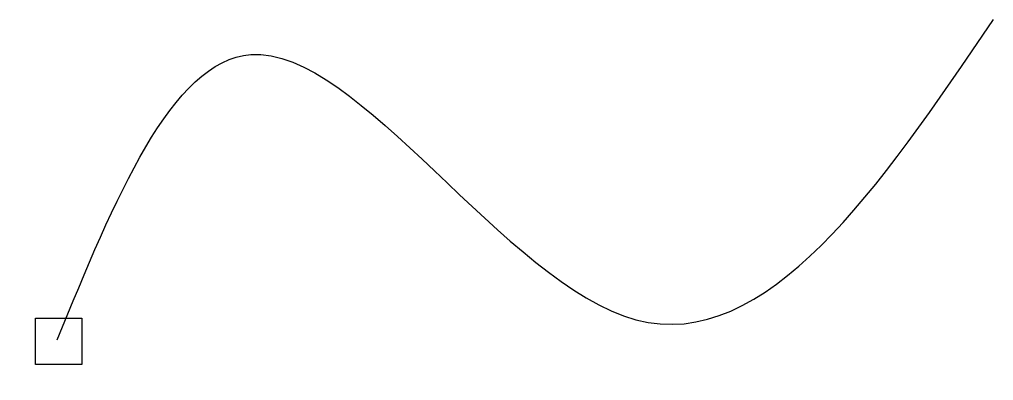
# Model space of a CAD drawing. Header units: millimetres. Extents: x 2079 to 2701, y 939 to 1169.
import ezdxf

# ---------------------------------------------------------------- set-up
doc = ezdxf.new("R2010")
doc.units = ezdxf.units.MM

# ---------------------------------------------------------------- blocks, each defined once
blk = doc.blocks.new('*U4')
blk.add_lwpolyline([(-35.35, -84.44), (-24.2, -111.66), (-51.43, -122.81), (-62.58, -95.58)], close=True)
blk = doc.blocks.new('*U5')
at = {"color": 0, "linetype": 'ByBlock', "lineweight": -2, "transparency": 16777216, "rotation": 67.73709652863643}
blk.add_blockref('*U4', (2102.71, 964.75), dxfattribs=at)

msp = doc.modelspace()

# ---------------------------------------------------------------- linework, layer by layer
msp.add_spline([(2102.71, 964.75), (2226.32, 1147.09), (2472.37, 977.69), (2700.76, 1169.44)], degree=3)

# ---------------------------------------------------------------- block references
msp.add_blockref('*U5', (-78.51, 78.51))

doc.saveas('drawing.dxf')
